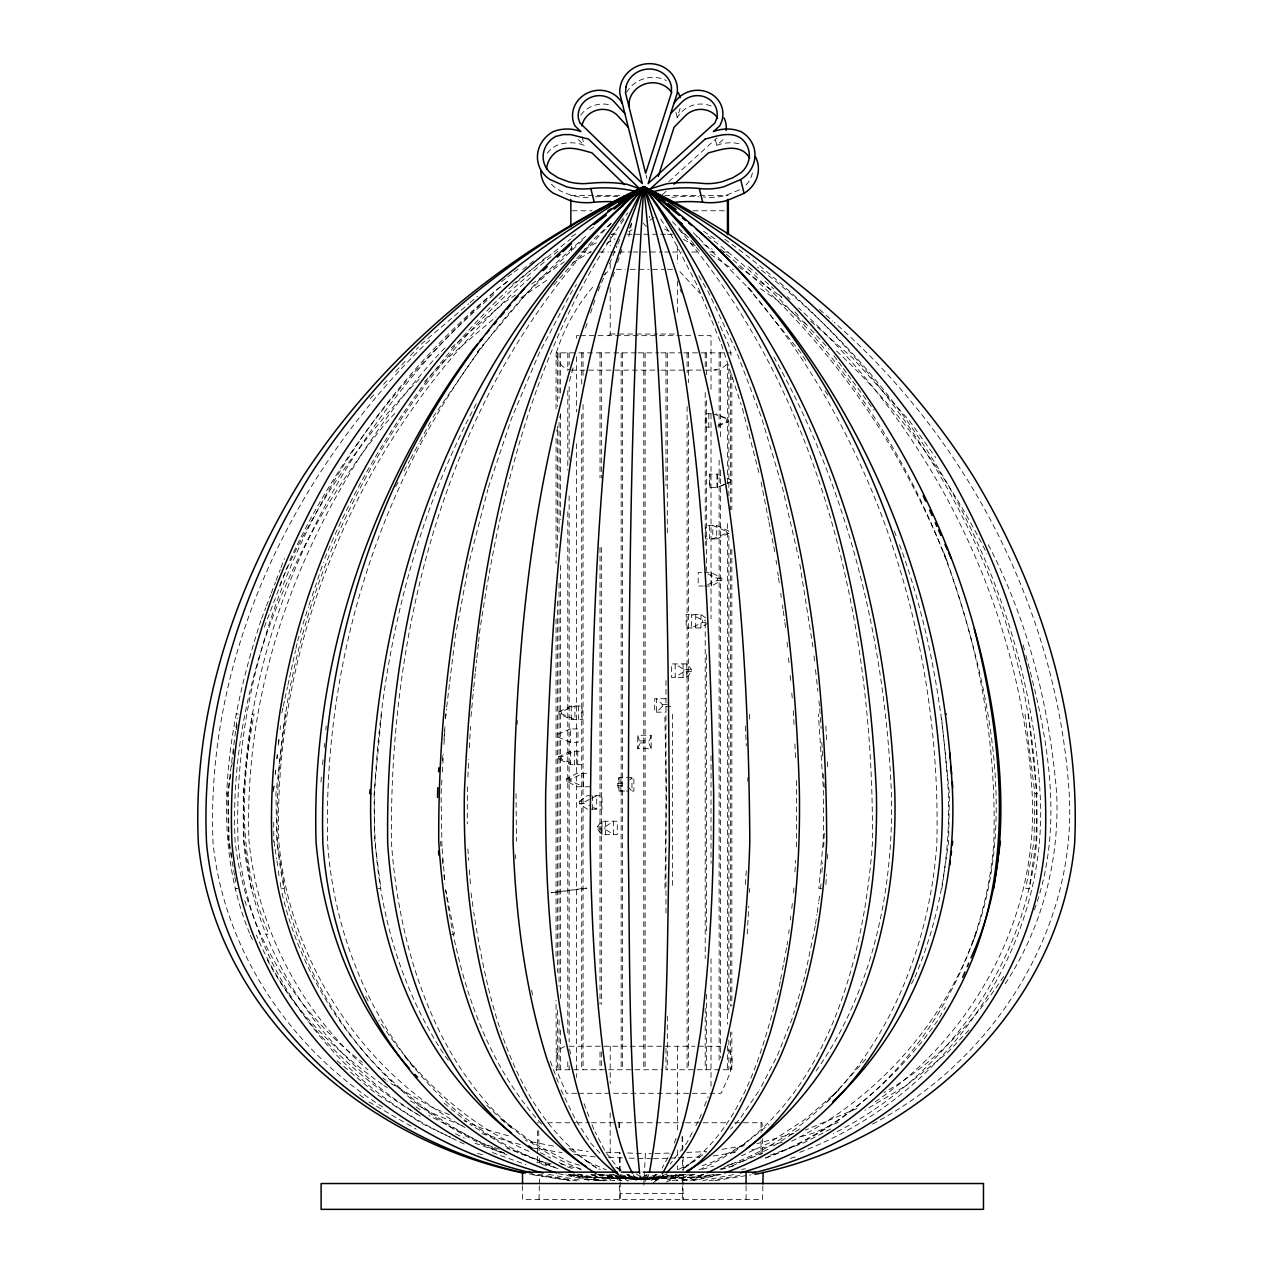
<?xml version="1.0" encoding="UTF-8"?>
<svg xmlns="http://www.w3.org/2000/svg" width="1273" height="1273" viewBox="0 0 1273 1273"><rect width="100%" height="100%" fill="white"/><g stroke="black" fill="none" stroke-linecap="round" stroke-linejoin="round"><path stroke-width="0.75" stroke-dasharray="5 3.75" d="M672.558 714.153L672.526 888.411M586.742 888.411L551.289 892.739L586.742 887.965M824.268 833.21L823.631 848.884M571.609 246.135L571.513 252.022L570.845 248.14M724.83 239.229C915.032 375.917 1044.926 604.357 1036.668 841.517C1025.577 965.746 943.77 1077.945 833.338 1133.67M1025.004 714.153L1034.885 793.604L1034.026 841.358L1025.815 888.411L1029.141 888.888L1036.079 841.358L1036.874 793.604L1028.425 713.787M539.052 1199.373L539.322 1185.863M539.354 1183.938L539.497 1176.22M619.378 1199.373L619.712 1182.012M619.744 1180.071L619.474 1152.511M620.253 1181.98L620.031 1193.533L683.553 1193.533L683.553 1199.373M620.285 1180.055L620.031 1152.511M682.28 1199.373L682.551 1185.863M682.583 1183.938L682.774 1174.279M682.949 1193.533L683.171 1181.98M683.203 1180.055L683.346 1172.353M762.861 1185.863L762.607 1199.373L522.535 1199.373L522.535 1185.768M664.952 888.411L666.431 793.604L664.824 714.153M517.172 724.48L517.315 720.518M643.804 1185.052L645.395 1153.672L651.219 1153.672M467.366 786.794L467.286 823.695M467.859 777.039L468.766 759.488M469.371 747.792L470.485 726.342M470.978 716.588L473.588 689.17M747.251 934.016L748.763 906.249M749.526 892.373L749.733 888.411M441.874 779.951L441.063 793.795L441.954 846.863M442.352 772.043L443.402 754.253M443.991 744.371L445.041 726.581M445.502 718.672L446.457 708.87M745.421 884.48L746.28 870.764M793.62 892.962L793.986 887.217M794.941 871.878L795.673 860.373M796.516 846.943L796.468 778.996M825.875 884.48L826.479 874.678M827.466 859.004L827.848 853.117M556.269 1056.399L559.245 1049.207L565.101 1046.326M731.163 355.374L728.649 344.919L718.481 321.926M442.399 760.665L442.829 754.857M443.975 739.358L444.834 727.726M445.55 718.036L445.836 714.153M821.021 883.939L820.194 891.625M821.897 872.26L822.613 862.521M381.486 714.153L374.119 793.604L374.755 841.358L380.882 888.411L378.033 888.729M320.923 782.099L321.464 776.307M322.562 764.707L323.119 758.899M324.217 747.299L324.583 743.432M325.856 729.89L326.222 726.024M273.313 791.583L273.934 785.759M275.175 774.079L275.604 770.197M276.846 758.517L277.259 754.634M278.501 742.971L278.914 739.072M473.795 687.213L475.259 673.481M475.466 671.523L476.707 659.748M476.914 657.791L478.377 644.074M478.584 642.101L479.841 630.342C501.371 486.62 538.033 339.366 623.897 219.608M273.663 789.737L274.077 785.855M275.318 774.239L275.732 770.356M276.989 758.724L277.403 754.857M278.437 745.166L279.058 739.358M280.092 729.668L280.521 725.785M249.572 933.252C208.486 832.86 228.615 720.247 260.87 620.524M446.696 706.913L449.544 683.49M449.783 681.548L455.257 636.659L469.148 562.571M788.671 933.555L789.149 929.688M790.326 920.029L790.788 916.162M791.742 908.429L792.442 902.637M234.55 875.235L228.551 841.358L227.676 793.604L237.208 718.036M230.715 774.239L228.233 793.604L229.124 841.358M231.718 766.473L232.211 762.607M233.214 754.857L233.961 749.033M236.444 729.668L237.192 723.844M815.293 925.789L804.695 977.075L793.429 1014.438M815.563 923.896L816.932 914.412M817.202 912.502L818.555 903.018M818.841 901.109L819.923 893.519M941.893 888.411L948.671 841.358L949.372 793.604L941.224 714.153M780.269 981.451L779.203 987.18C762.05 1053.439 741.586 1129.708 681.23 1169.616M780.62 979.526L782.052 971.888M782.402 969.978L783.468 964.234M783.818 962.324L785.25 954.67M785.6 952.761L786.666 947.032M787.016 945.107L787.732 941.288M556.762 431.07L558.004 425.277M598.549 1175.074L643.804 1179.371L644.186 1177.636L643.533 1179.371L646.286 1177.716L643.804 1179.371L641.083 1177.716L643.804 1179.371L644.599 1178.814L642.881 1178.814L643.995 1179.371L644.695 1177.716L643.804 1179.371L620.062 1177.175L612.902 1174.374M282.877 708.027L281.619 713.787L285.375 714.153L275.939 793.604L276.766 841.358L284.611 888.411L280.951 888.888M283.306 706.117L284.563 700.357M284.977 698.431L287.507 686.927M287.937 685.001L289.194 679.257M289.623 677.331L290.881 671.571M291.294 669.662L292.567 663.901M292.981 661.976L295.511 650.471M295.941 648.546L297.198 642.785M297.627 640.876L308.352 607.078M624.613 791.074L618.98 791.074L617.691 785.377L618.98 777.628L624.613 777.628M599.265 1174.868L643.804 1179.371L693.196 1174.39M469.514 560.629L487.909 489.309M559.659 417.544L560.693 413.725M569.508 381.168L573.136 367.754M765.646 1158.016C896.081 1111.058 983.52 979.08 993.783 843.108C1001.278 611.12 893.232 377.381 708.074 236.364M973.129 941.288C1019.482 817.648 988.405 680.975 946.857 560.629L943.818 552.53M647.448 1179.323L648.959 1174.008M711.193 105.993A26.256 24.426 -13.9 0 0 677.204 117.498L680.546 107.107M612.854 277.053L614.636 271.579M617.596 262.461L622.943 246.039M488.402 487.432L511.762 417.862L539.386 352.716L571.068 292.79L576.43 284.611M308.989 605.216L311.503 597.737M312.14 595.859L323.501 562.22M585.485 328.116L587.999 320.637M590.529 313.142L595.573 298.168M1034.392 909.749C1064.61 827.291 1048.284 736.701 1025.624 654.481M628.814 236.619L632.044 221.709L628.576 230.079M645.093 1181.535L647.639 1174.533M914.937 977.075C939.394 919.281 950.533 856.427 948.417 793.763C943.357 708.79 928.844 623.881 899.247 543.873M674.324 1143.059L676.393 1137.505M261.57 618.694L265.723 607.746M266.423 605.916L270.592 594.968M271.276 593.154L275.445 582.207M276.13 580.377L280.299 569.429M280.999 567.599L284.468 558.481M264.291 627.175L287.634 565.928M699.482 1118.776L701.63 1113.27M704.51 1105.951L708.122 1096.785M637.741 748.667L640.001 742.986L637.741 735.237L651.171 735.237L651.171 748.667L637.741 748.667L637.741 735.237M651.171 748.667L648.912 742.986L651.171 735.237M792.315 1018.161L777.214 1055.985L759.599 1089.863M279.694 585.644L282.638 578.435M283.37 576.637C316.165 502.755 363.426 435.223 420.472 377.954M598.215 290.769L605.741 272.804M609.496 263.829L617.023 245.864M617.771 244.066L620.031 238.672M976.184 933.109C944.105 1023.46 876.206 1099.792 790.103 1141.976M324.758 558.481C366.019 458.057 428.062 366.751 506.336 291.517M911.452 983.918L914.062 978.778M289.751 560.359C337.536 456.943 409.476 366.178 496.12 292.567M692.226 1132.588L686.799 1142.947L670.266 1163.856M695.854 1125.682L698.575 1120.511M395.617 486.732L398.417 481.512M404.018 471.074L409.62 460.651M410.558 458.901L418.976 443.243M419.899 441.508L432.04 418.897M662.119 1168.089L663.822 1165.002M665.588 1161.835L669.996 1153.895M476.213 403.843C412.404 523.585 380.818 658.682 374.501 793.763C371.636 885.547 393.898 979.064 445.057 1055.985L448.621 1060.616M597.626 1174.422L644.122 1178.814M939.49 1017.366L945.346 1007.357M620.731 1176.013L643.804 1179.371L646.891 1174.597L647.766 1178.432L650.392 1176.857L649.819 1178.734L651.617 1177.684L650.901 1178.862L654.211 1178.559L643.804 1179.371L601.699 1174.406M585.675 236.428C411.879 384.605 321.592 617.071 327.638 843.108C336.804 978.682 416.446 1118.601 549.761 1164.302M758.501 1091.502L739.708 1119.158L730.702 1129.087M432.979 417.162L483.358 344.235M816.073 1071.039C872.482 990.967 893.694 890.495 891.434 793.716C885.196 640.685 848.025 487.575 772.09 353.846M1003.649 976.471C973.145 1023.46 932.711 1064.594 884.019 1092.664M1005.224 983.743C1042.03 927.874 1059.693 860.373 1056.67 793.604C1049.477 706.213 1027.9 619.235 986.639 541.55M937.533 1020.691C894.919 1081.652 835.279 1131.697 765.328 1157.984M592.613 287.284C576.271 306.427 563.844 328.864 556.269 352.86C556.19 360.53 561.679 367.738 569.079 369.727M620.301 221.963L627.844 212.782M438.819 354.244C318.966 485.602 242.475 661.626 248.999 841.039C257.719 928.797 301.255 1012.306 367.961 1069.893M666.368 1182.06L683.458 1174.374L643.804 1179.371L642.26 1177.716L643.804 1179.371L645.188 1177.716L643.597 1179.371L688.279 1174.327M686.799 677.347L691.573 671.651L691.573 669.582L686.799 663.901L671.444 663.901L671.444 677.347L686.799 677.347L686.799 663.901M597.164 826.909L601.938 821.228L617.294 821.228L617.294 834.658L601.938 834.658L597.164 828.978L597.164 826.909L604.898 826.909L613.57 821.228L613.57 834.658L604.898 828.978L597.164 828.978M477.168 352.08L527.754 292.281L584.291 238.512M553.787 285.072L594.284 238.672L611.692 222.727M731.068 1164.254C859.832 1115.148 928.144 974.163 936.848 843.108C941.574 643.295 878.02 438.835 746.853 286.17L800.59 352.43L806.987 362.455M827.355 1101.925L866.038 1058.945M608.685 335.658L610.197 334.019L610.197 286.966M370.252 398.544L374.262 394.264M383.634 384.255L388.997 378.542M395.696 371.398L405.069 361.389M410.415 355.676L418.451 347.099M394.869 413.407L385.401 423.511C290.244 539.991 228.504 688.995 235.044 840.928C244.639 928.208 292.695 1009.441 362.359 1062.319M424.609 381.677L443.529 361.468L495.993 316.913M968.976 1030.08L946.237 1053.821L906.153 1085.583L864.844 1110.215M662.278 706.483L656.629 712.164L656.629 698.734L662.278 704.415L662.278 706.483L670.903 706.483M629.705 779.903L631.965 777.628L631.965 791.074L627.43 786.523M626.762 1174.645L630.819 1177.175L643.867 1179.387L653.049 1177.175L655.643 1174.581M655.786 1180.182L662.374 1173.611M726.978 364.428L720.9 368.868L711.018 370.125M441.476 351.364L445.693 347.274M604.07 275.048L608.971 270.465M611.39 223.252C451.279 384.366 388.695 620.89 391.495 843.108C400.311 970.376 452.965 1120.463 582.063 1169.616M668.786 181.673L716.938 137.945M662.421 194.705L666.734 190.791M715.521 140.173L716.794 145.329L723.08 139.616A26.256 24.426 -13.9 0 0 724.528 136.672M838.939 1089.863L805.427 1119.158L768.574 1143.265L741.554 1155.789M429.701 340.368L425.23 344.235C292.885 473.588 205.064 655.818 213.068 843.108C224.223 951.552 291.135 1049.509 382.584 1106.953M620.285 1174.74L643.804 1179.371L644.456 1178.814L643.677 1179.371L643.088 1177.716L643.804 1179.371L677.045 1174.247M653.16 1182.824L663.313 1175.44M421.14 344.235L468.703 303.849M470.183 302.576L477.614 296.275M451.183 347.815L505.54 301.653L515.326 295.034M509.073 288.637L547.947 255.778M530.507 277.53C370.634 416.812 272.279 628.178 278.819 841.103C288.78 959.603 360.911 1070.322 465.075 1127.512M558.099 251.29C377.731 388.854 270.035 616.498 277.482 843.108C288.223 978.969 378.622 1106.269 506.877 1154.85M699.116 1169.792C822.024 1116.994 863.794 965.141 872.419 843.108C874.185 625.87 822.74 393.993 676.679 226.817M733.948 1152.304L769.019 1124.457M507.243 281.619L497.982 288.876C341.037 426.105 236.014 630.421 243.652 841.437C254.075 953.525 322.578 1055.794 417.687 1114.448M522.71 269.51L535.074 259.835M512.621 284.388L570.988 238.799M684.603 1168.089L706.085 1152.463M598.74 1174.152L609.847 1177.175L643.963 1179.387L633.238 1178.559L633.97 1179.005L628.035 1174.597L643.804 1179.371L646.493 1177.716L643.867 1179.387L697.015 1177.175L712.498 1174.486M501.498 281.556L506.224 278.007M507.8 276.814L512.526 273.281M514.085 272.088L518.811 268.555M507.497 281.524L501.148 286.17C337.472 420.679 229.713 629.085 238.115 843.108C249.954 970.042 335.579 1084.389 450.626 1137.25M705.703 617.914L700.962 614.493L686.195 614.493L686.195 627.939L700.962 627.939L708.854 622.258L702.553 622.258L691.446 627.939L691.446 614.493L702.553 620.19L705.703 620.19M579.295 801.417L587.203 795.736L601.97 795.736L601.97 809.167L587.203 809.167L579.295 803.486L579.295 801.417L585.596 801.417L590.354 798.983M654.067 217.285L649.341 220.675L649.341 216.187M718.338 1174.358L700.93 1177.175L643.533 1179.387L601.254 1177.175L587.951 1174.279M875.188 1101.797C975.198 1034.599 1038.8 914.889 1032.18 793.763C1021.36 609.337 934.414 432.406 798.553 307.875M589.574 229.888L596.082 225.496M531.653 284.006L564.305 261.952M520.832 297.802L548.377 279.185M572.691 262.763L590.99 251.64M691.573 671.651L683.84 671.651L675.167 677.347L675.167 663.901L683.84 669.582L691.573 669.582M773.554 1146.066L799.555 1129.008M684.015 1174.342L674.579 1177.175L643.661 1179.387L664.395 1177.175L671.126 1174.152M651.235 1180.405L654.211 1178.559M631.472 1176.538L636.182 1179.419L640.908 1176.666M653.049 1177.175L658.746 1173.674M642.053 1177.509L646.891 1174.597M571.434 236.651L578.197 232.593M872.498 1124.075C992.638 1061.411 1077.706 930.117 1069.145 792.649C1057.338 612.727 969.485 440.744 834.197 322.308M745.055 1143.679L712.864 1161.931L702.155 1165.734M739.406 189.804L725.737 195.421A54.85 51.031 -13.9 0 1 709.156 197.395L703.348 196.965M704.621 586.026L711.336 586.026L721.855 580.345L721.855 578.276L711.336 572.579L704.621 572.579M590.083 786.762L576.924 786.762L566.405 781.065L566.405 778.996L576.924 773.316L590.083 773.316M584.164 249.285L596.225 242.888M611.724 234.662L615.177 232.832M606.441 243.445L615.018 238.894M628.751 231.606L632.172 229.777M591.945 798.171L596.703 795.736L596.703 809.167L588.763 805.109M830.728 1128.992L802.881 1143.265L768.59 1155.741M251.306 888.713L244.05 841.358L243.238 793.604L252.038 713.93L254.075 714.153C240.231 787.239 238.083 864.701 268.905 934.016L265.739 934.812M679.909 1174.358L669.853 1179.323L664.267 1180.548M678.382 1169.457L694.326 1161.644M581.761 764.643L570.638 764.643L558.481 758.963L558.481 756.894L570.638 751.197L581.761 751.197M716.683 538.94L728.904 533.26L726.326 533.26L712.8 538.94L712.8 525.51L726.326 531.191L728.904 531.191L716.683 525.51L705.672 525.51L705.672 538.94L716.683 538.94L716.683 525.51M731.848 1166.1L770.308 1148.198M799.715 1152.304C944.757 1098.185 1050.002 948.958 1040.041 792.649C1028.027 587.362 921.843 390.493 757.483 267.171M558.958 711.687L571.275 706.006L582.095 706.006L582.095 719.436L571.275 719.436L558.958 713.755L558.958 711.687L561.377 711.687L574.935 706.006L574.935 719.436L561.377 713.755L558.958 713.755M717.845 426.375L728.617 421.49L728.617 419.422L716.047 413.741M707.804 584.609L717.383 580.345L721.855 580.345M566.405 778.996L570.877 778.996L583.639 773.316M660.576 1175.743L643.82 1179.387L594.507 1177.175L579.008 1174.263M856.904 1108.544L805.379 1130.074M838.286 1122.277L813.224 1133.145L798.617 1137.394M720.709 475.545L717.367 474.129L709.507 474.129L709.507 487.559L717.367 487.559L725.721 484.011M727.392 483.294L730.734 481.878L730.734 479.81L727.392 478.393M570.543 728.936L557.113 734.632L557.113 736.701L570.543 742.382L577.99 742.382L577.99 728.936L570.543 728.936L570.543 742.382M723.796 1167.325L729.286 1165.002M725.387 484.011L716.954 487.559L716.954 474.129L720.327 475.545M727.074 483.294L730.734 481.878M558.481 756.894L561.154 756.894L574.664 751.197L574.664 764.643L561.154 758.963L558.481 758.963M718.083 425.055L728.617 421.49M742.493 1161.406L762.702 1153.29M655.579 1180.501L658.937 1179.196M643.295 1179.053L657.075 1174.311M568.172 1174.358L585.835 1177.175L644.09 1179.387L641.417 1177.716L644.011 1179.291L589.208 1177.175L571.975 1174.247M636.277 1173.897L644.17 1179.244M693.88 1174.327L679.384 1179.482L671.905 1180.66M682.185 1180.66L703.842 1174.152M720.884 1169.616L730.097 1166.911M794.018 1133.4L756.846 1143.727M782.163 1142.199L762.129 1148.039L750.37 1149.933M702.346 1169.378L713.739 1166.068M790.342 1158.382L797.916 1156.17M641.751 1177.175L643.74 1178.814M236.889 888.411L235.107 888.888L237.605 888.411M713.596 1174.39L694.692 1179.196L680.991 1180.771M727.599 1165.177L740.631 1161.883M694.867 1174.454L683.251 1177.175L643.613 1179.387L690.905 1177.175L704.399 1174.518L687.691 1179.323L676.234 1180.819M693.101 1180.628L719.325 1174.486M720.995 1174.454L699.752 1179.323L686.242 1180.707M719.993 1169.028L735.221 1165.543M662.358 1175.345L667.736 1174.183M702.776 1180.612L734.712 1174.342M451.533 934.541L454.525 934.016L445.741 890.304M741.523 1169.441L745.405 1168.773M709.061 1180.851L743.177 1174.915M722.077 1149.36L747.187 1145.286M713.119 1155.964L738.611 1151.842M714.933 1180.676L751.006 1174.836M595.509 196.838L598.612 196.583A139.919 130.164 -13.9 0 1 617.676 196.615M655.134 1153.593L668.977 1153.067M686.799 1152.383L706.579 1151.619M653.399 1158.748L668.802 1158.159M670.712 1158.08L676.488 1157.857M678.414 1157.778L699.577 1156.966M1034.885 793.604L1037.463 793.525M570.845 195.565L624.375 195.565M664.697 195.565L728.14 195.565M572.182 210.777L592.009 210.777M693.117 210.777L728.808 210.777M611.342 234.28L620.046 234.28M627 234.28L633.493 234.28M635.116 234.28L655.738 234.28M660.607 234.28L665.827 234.28M667.561 234.28L672.908 234.28M580.759 252.022L591.34 252.022M599.265 252.022L608.51 252.022M610.499 252.022L630.994 252.022M632.967 252.022L662.708 252.022M664.697 252.022L670.648 252.022M672.621 252.022L681.867 252.022M691.78 252.022L700.373 252.022M709.618 252.022L716.238 252.022M723.494 252.022L728.14 252.022M616.482 269.319L625.266 269.319M630.246 269.319L649.023 269.319M652.508 269.319L664.092 269.319M667.561 269.319L672.908 269.319M610.197 334.019L657.361 334.019M660.607 334.019L676.265 334.019M578.881 335.658L576.605 335.658L576.605 339.493M580.568 335.658L691.334 335.658M698.447 335.658L711.018 335.658L711.018 390.015M636.245 352.86L556.094 352.86L556.062 410.447M638.139 352.86L658.905 352.86M660.798 352.86L681.819 352.86M683.744 352.86L724.862 352.86M728.363 352.86L731.816 352.86M571.116 370.125L659.271 370.125M661.196 370.125L716.492 370.125M711.161 413.741L705.735 413.741L705.735 427.187L712.975 427.187M712.975 413.741L728.617 419.422M730.734 479.81L727.074 478.393M701.534 572.579L698.177 572.579L698.177 586.026L703.221 586.026M707.804 574.012L717.383 578.276L721.855 578.276M665.89 698.734L654.688 698.734L654.688 712.164L665.89 712.164M662.278 704.415L667.45 704.415M640.001 740.918L648.912 740.918M640.001 742.986L648.912 742.986M626.396 777.628L633.89 777.628L633.89 791.074L626.396 791.074M566.405 781.065L570.877 781.065L583.639 786.762M617.691 783.309L624.582 783.309M617.691 785.377L626.3 785.377M579.295 803.486L585.596 803.486L585.596 801.417M569.063 1046.231L694.963 1046.231M698.511 1046.231L722.507 1046.326M556.094 1069.75L662.692 1069.75M719.627 1069.75L665.986 1069.75L665.97 1045.929M723.112 1069.75L731.816 1069.75L731.848 1032.021M576.796 1093.284L566.437 1093.284L556.269 1069.75L556.062 1000.244M578.547 1093.284L721.186 1093.284C726.199 1080.841 739.024 1060.791 727.376 1048.331M537.508 1122.754L538.543 1122.754M547.39 1122.754L575.762 1122.754M577.067 1122.754L589.479 1122.754M591.436 1122.754L637.105 1122.754M638.394 1122.754L683.903 1122.754M685.686 1122.754L727.424 1122.754M734.664 1122.754L762.081 1122.754L762.256 1130.695M651.744 1158.748L627.844 1158.096M605.9 1152.208L619.728 1152.717M627.621 1153.004L645.395 1153.672M595.143 1156.886L573.773 1154.452M608.605 1157.38L625.918 1158.032M644.09 1179.387L584.753 1177.175L567.344 1174.454M226.292 793.525L227.676 793.604M590.911 1174.342L596.639 1174.884M584.466 1179.323L598.31 1180.66M600.49 1180.612L586.694 1179.196L565.785 1174.454M604.77 1180.819L591.118 1179.323L570.368 1174.279M821.706 888.729L818.81 888.411L823.233 841.358L823.695 793.604L818.364 714.153M606.95 1180.644L597.244 1179.482L578.483 1174.374M235.871 713.787L238.433 714.153M609.29 1174.358L618.821 1175.743M614.7 1180.755L605.009 1179.323L590.004 1174.358M553.469 1146.114L525.208 1140.56M568.872 1148.532L588.126 1151.54M532.735 1148.039L562.045 1152.622M532.973 1174.836L570.256 1180.676M529.234 1173.913L571.609 1180.676M537.97 1174.263L576.844 1180.851M548.504 1174.311L582.541 1180.692M621.861 1180.66L614.541 1179.196L603.943 1174.502M541.868 1164.477L555.06 1167.309M558.29 1173.611L591.07 1180.723M536.808 1162.249L553.675 1166.068M551.241 1163.983L541.598 1161.644L506.813 1148.214M560.852 1163.936L581.188 1169.441M557.845 1168.741L509.486 1148.612L469.737 1124.186M577.449 1174.12L601.89 1180.771M508.357 1135.818L482.149 1128.419L463.929 1120.781M481.799 1133.67L521.469 1144.857M477.646 1153.37L484.997 1155.486M620.269 1175.95L628.91 1180.469M579.629 1165.288L568.538 1161.644L533.498 1143.265L498.093 1116.373M567.519 1166.911L575.014 1169.394M475.084 1143.265L506.511 1154.038M492.587 1146.909L481.544 1142.947L428.842 1115.514M494.417 1147.562L499.939 1149.535M492.349 1152.558L525.956 1164.652M504.442 1153.052C393.898 1107.908 307.652 1007.516 281.476 890.734M569.954 1149.455L596.766 1168.089L600.347 1169.489M597.928 1174.311L614.302 1180.692M449.337 1114.671L432.931 1107.781L387.485 1081.573M462.067 1125.65L429.956 1112.188L409.46 1100.365M528.884 1151.285C466.666 1124.855 415.428 1076.576 378.893 1020.246M587.044 1161.406L606.187 1169.839M455.495 1133.797L464.406 1138.11M450.085 1137.203L422.19 1123.677L376.251 1093.905M451.82 1138.046L465.759 1144.809M540.42 1152.654L550.588 1158M559.054 1162.456L565.817 1166.02M681.453 232.307L686.577 235.123M703.698 244.511L712.259 249.206M664.681 229.092L669.789 231.893M683.41 239.372L695.344 245.912M710.668 254.314L733.328 269.621M383.825 1085.583L387.247 1087.556M368.963 1101.925L416.16 1129.135M628.035 1174.597L632.792 1177.509L631.663 1176.666M633.238 1178.559L636.245 1180.405M703.571 231.272L718.306 241.122M625.186 1179.323L627.923 1181.073M420.392 1116.023C348.707 1074.619 288.844 1011.733 256.35 935.13M415.953 1106.826L422.397 1111.17M615.734 1167.166L620.572 1170.492M738.372 266.693L781.972 297.15M760.57 288.669L784.629 305.456L806.875 324.997M596.766 1168.089C513.274 1113.207 488.227 1004.906 473.763 912.295M621.256 1170.364L618.073 1168.089L605.773 1152.304L595.016 1131.824M627.637 1174.899L630.819 1177.175M620.953 1175.918L627.414 1180.517M382.775 1077.96L385.926 1080.363M382.298 1084.405C334.799 1051.021 291.915 1008.789 265.564 956.532M359.559 1094.7L364.253 1098.313M693.26 232.625L753.011 292.567M696.792 236.221L699.832 238.672M444.134 1103.118L466.73 1121.704M500.91 1119.158L513.878 1130.106M337.09 1060.775L374.755 1092.632M819.51 309.403L832.733 321.019M810.853 321.337L852.687 358.079L908.015 419.103M720.423 249.078L724.83 252.945M726.294 254.218C824.872 334.99 899.82 442.527 946.857 560.629M836.552 351.062C898.579 408.649 949.451 477.996 986.973 553.866M748.667 266.837L757.53 274.618M764.914 281.094L773.761 288.876M679.862 271.61L700.309 293.777M578.34 139.616L584.212 145.329A36.026 33.528 -13.9 0 0 556.762 145.329A30.218 28.101 -13.9 0 0 545.64 155.306M787.271 296.736L790.103 299.521M541.566 1124.154C483.199 1060.282 457.182 973.686 445.645 889.541M486.811 1105.219L496.677 1114.973M672.478 221.82L689.298 238.512L700.405 252.34M779.044 294.62L781.67 297.5M794.861 311.901L798.823 316.213M804.106 321.958L809.373 327.718M810.694 329.166L829.169 349.295M599.917 1153.163L590.863 1143.265L576.271 1120.765M643.024 222.95L646.27 226.642M404.878 1056.526L414.139 1068.254M833.879 355.708L837.427 360.514M838.605 362.105L842.137 366.91M843.315 368.518L846.847 373.323M848.025 374.914L851.573 379.72M852.751 381.327L873.962 410.145M909.32 420.551L935.766 457.659M660.767 219.163L671.237 235.091L697.588 286.17L720.677 342.421M825.079 390.843L829.344 397.51M633.413 1174.804L636.182 1179.419M698.75 275.716L708.615 292.567L736.844 352.43M365.717 996.377L368.502 1001.517M250.176 935.098L252.818 940.413M561.011 1089.863L575.221 1119.158M894.267 531.064L896.399 536.554M584.052 1103.675L589.431 1117.774M592.12 1124.823L594.125 1130.106M737.528 354.244L761.493 417.544L781.192 483.358M550.397 1061.348L559.022 1084.516M680.148 289.066L681.405 292.79M721.425 344.235L741.22 404.878M244.766 900.584L247.153 907.872M1023.206 645.013L1025.131 652.588M742.43 408.553L758.883 472.617M675.931 112.342L677.204 117.498M646.032 175.022L646.891 178.459M582.095 136.736L584.212 145.329M782.322 487.113L785.871 502.533M786.316 504.458L798.728 558.433M640.08 1175.456L641.306 1180.978M569.54 1049.016L570.797 1054.792M531.573 990.139L532.782 995.757M761.079 482.085L768.558 520.164M768.94 522.057L770.054 527.77M770.436 529.679L773.427 544.908M773.793 546.817L774.923 552.53M229.458 843.251L232.179 858.304M234.884 877.113L236.221 884.64M799.826 564.257L813.161 648.164M273.981 841.358L274.857 847.245M275.159 849.202L276.639 859.004M276.925 860.962L278.119 868.807M278.405 870.764L278.962 875.617M280.187 882.523L281.062 888.411M776.037 560.311L776.578 564.194M777.692 571.975L778.249 575.873M778.519 577.815L779.633 585.596M780.731 593.377L781.288 597.276M782.402 605.057L782.959 608.94M783.229 610.881L784.614 620.619M784.884 622.561L785.998 630.342M471.042 892.962L473.492 910.354M814.02 655.993L814.656 661.849M815.5 669.662L816.343 677.475M816.566 679.432L817.839 691.144M818.889 700.914L819.541 706.77M819.748 708.727L821.117 728.442M440.474 841.358L441.079 847.245M442.304 859.004L442.909 864.892M443.927 874.678L444.738 882.523M787.08 642.101L787.621 647.989M788.528 657.791L789.26 665.636M790.151 675.438L790.883 683.283M791.79 693.085L792.506 700.93M442.113 848.805L445.009 883.764M467.843 848.868L468.687 860.373M469.387 869.952L470.501 885.292M821.849 742.302L822.676 758.135M823.52 773.968L824.252 787.812M515.533 854.724L515.74 858.623M825.859 726.071L826.479 739.979M827.466 761.827L827.816 769.767M793.413 710.732L794.018 724.385M794.893 743.893L795.593 759.488M745.405 726.071L746.296 745.946M747.728 777.723L747.903 781.686M762.416 1138.635L762.702 1152.511M682.614 1136.646L682.821 1146.559M683.028 1156.489L683.315 1170.364M682.057 1136.646L682.344 1150.537M682.551 1160.451L682.758 1170.364M619.41 1122.754L619.569 1130.695M618.853 1122.754L619.028 1130.695M538.702 1130.695L539.115 1150.537M539.291 1158.462L539.37 1162.44M749.606 714.153L749.765 722.109M273.679 822.263L273.838 841.517M516.058 793.604L516.424 841.358M761.047 1122.754L761.047 1132.636M761.047 1140.544L761.047 1158.319M746.073 1185.768L746.073 1199.373M731.848 374.708L731.848 509.741M731.848 549.459L731.848 1006.211M730.495 374.708L730.495 509.741M730.495 549.459L730.495 1006.211M730.495 1032.021L730.495 1069.75M728.856 368.74L728.856 495.834M728.856 535.551L728.856 1014.151M728.856 1039.961L728.856 1069.75M727.519 364.778L727.519 485.904M727.519 523.649L727.519 1024.081M727.519 1045.929L727.519 1069.75M726.581 419.422L726.581 421.49M726.326 531.191L726.326 533.26M720.47 352.86L720.47 438.246M720.47 470.023L720.47 1057.847M719.118 352.86L719.118 430.306M719.118 460.094L719.118 1063.798M717.367 474.129L717.367 487.559M717.383 578.276L717.383 580.345M711.336 572.579L711.336 586.026M711.018 413.884L711.018 618.694M711.018 755.907L711.018 863.285M711.018 958.744L711.018 1089.354M709.936 474.129L709.936 487.559M709.554 525.51L709.554 538.94M708.806 413.741L708.806 427.187M706.547 352.86L706.547 374.708M706.547 400.518L706.547 571.306M706.547 654.704L706.547 934.716M706.547 994.293L706.547 1069.75M705.21 352.86L705.21 366.751M705.21 392.577L705.21 545.481M705.21 622.927L705.21 958.553M705.21 1008.2L705.21 1069.75M702.553 620.19L702.553 622.258M700.962 614.493L700.962 627.939M695.695 614.493L695.695 627.939M688.422 352.86L688.422 382.648M688.422 422.365L688.422 1069.75M687.086 352.86L687.086 372.718M687.086 406.469L687.086 1069.75M683.84 669.582L683.84 671.651M683.076 663.901L683.076 677.347M677.411 245.96L677.411 263.479M677.411 281.094L677.411 314.415M677.411 1046.231L677.411 1132.461M677.411 1150.092L677.411 1155.979M677.411 1165.766L677.411 1169.68M667.307 352.86L667.307 535.551M667.307 1016.14L667.307 1069.75M665.97 352.86L665.97 485.904M665.97 680.53L665.97 914.857M645.125 352.86L645.125 1069.75M643.788 352.86L643.788 1069.75M622.497 352.86L622.497 1069.75M621.144 352.86L621.144 1069.75M620.906 777.628L620.906 791.074M620.635 1193.533L620.635 1199.373M618.98 777.628L618.98 791.074M610.197 236.221L610.197 245.96M610.197 263.479L610.197 269.319M610.197 1046.231L610.197 1083.482M610.197 1112.873L610.197 1157.937M605.646 821.228L605.646 834.658M604.898 826.909L604.898 828.978M601.938 821.228L601.938 834.658M601.349 352.86L601.349 477.964M601.349 547.47L601.349 1004.222M601.349 1051.88L601.349 1069.75M600.013 352.86L600.013 477.964M600.013 547.47L600.013 1004.222M600.013 1051.88L600.013 1069.75M592.454 795.736L592.454 809.167M583.368 773.316L583.368 786.762M583.05 352.86L583.05 378.67M583.05 404.496L583.05 1069.75M581.713 352.86L581.713 386.61M581.713 414.425L581.713 1069.75M578.435 706.006L578.435 719.436M577.735 751.197L577.735 764.643M576.605 356.726L576.605 411.895M576.605 443.704L576.605 1077.595M571.275 706.006L571.275 719.436M570.638 751.197L570.638 764.643M570.877 778.996L570.877 781.065M569.142 352.86L569.142 364.778M569.142 386.61L569.142 460.094M569.142 495.834L569.142 1041.95M569.142 1065.787L569.142 1069.75M567.79 352.86L567.79 370.729M567.79 390.588L567.79 470.023M567.79 511.73L567.79 1035.999M567.79 1061.809L567.79 1069.75M561.377 711.687L561.377 713.755M561.154 756.894L561.154 758.963M560.391 352.86L560.391 394.566M560.391 414.425L560.391 519.67M560.391 565.339L560.391 998.271M560.391 1030.032L560.391 1069.75M559.054 352.86L559.054 398.529M559.054 422.365L559.054 533.578M559.054 583.209L559.054 986.352M559.054 1020.103L559.054 1069.75M557.415 352.86L557.415 406.469M557.415 430.306L557.415 547.47M557.415 601.095L557.415 972.445M557.415 1010.173L557.415 1069.75M556.062 438.246L556.062 563.35M556.062 618.964L556.062 958.553M537.508 1130.663L537.508 1154.372M537.508 1156.345L537.508 1162.265M580.679 115.127A26.256 24.426 -13.9 0 1 611.056 105.245M588.11 197.395A54.85 51.031 -13.9 0 1 571.672 195.421L561.488 191.539L553.644 186.463A24.521 22.803 -13.9 0 1 550.986 183.583M626.555 92.483A28.945 26.924 -13.9 0 1 666.32 80.549M716.794 145.329A36.026 33.528 -13.9 0 1 740.759 144.167M752.359 172.953A24.521 22.803 -13.9 0 1 744.419 186.463M671.714 197.347A139.919 130.164 -13.9 0 1 698.718 196.583M634.018 1179.005L632.665 1178.066L634.034 1178.973"/><path stroke-width="1.5" d="M728.427 234.343L728.299 199.368M762.893 1183.938L763.116 1172.353M437.769 787.653L437.498 797.423M438.596 771.756L438.803 767.794M370.029 789.737L369.743 793.604L370.841 793.525C380.277 567.281 466.65 334.608 643.804 186.654C776.625 251.577 893.185 350.409 972.795 475.513C1039.42 585.612 1080.841 714.042 1074.635 843.585C1058.993 1009.537 916.862 1139.972 758.613 1173.611L754.809 1174.215M628.91 106.518L629.371 100.567A23.216 21.593 -13.9 0 1 647.941 83.222A23.216 21.593 -13.9 0 1 671.523 92.261M949.849 864.892L950.326 860.962M951.042 855.09L951.504 851.16M952.22 845.288L952.697 841.358M993.672 888.411L1000.435 841.358M970.949 957.805C1006.307 881.839 1005.559 795.37 993.004 714.153L992.924 713.93C958.871 499.048 833.242 297.357 643.804 186.654C507.672 251.052 386.817 349.232 303.69 475.513C235.203 584.896 191.937 713.564 198.397 843.585C215.36 1012.035 363.505 1139.892 523.219 1173.07M649.453 1172.242C669.327 1063.416 666.527 951.743 669.359 841.517C668.675 623.07 665.938 404.146 643.804 186.654C509.534 251.338 391.082 349.884 309.928 475.513C242.491 585.294 200.259 713.835 206.576 843.585C222.759 1010.205 366.926 1139.494 525.431 1173.07M980.703 934.812L980.958 934.016M658.252 176.47L674.069 127.252L685.367 115.779A20.527 19.095 -13.9 0 1 717.622 118.055M962.706 977.282L964.95 971.967M967.209 966.653L968.705 963.12M662.374 1173.611C687.245 1131.156 692.48 1080.793 700.468 1033.135C710.78 953.334 714.121 872.785 713.628 792.379C708.584 589.383 701.518 382.712 643.804 186.654C515.326 252.325 404.432 351.969 329.341 475.513C265.182 586.519 226.133 714.646 232.004 843.585C245.991 1004.508 377.604 1137.982 532.321 1173.07M477.47 344.108L473.651 348.627C368.884 489.596 310.994 665.779 316.038 841.596C322.944 924.405 354.053 1006.211 409.556 1068.652M480.016 341.1L482.562 338.077M486.381 333.558L488.927 330.55M494.019 324.52L496.565 321.496M500.384 316.977L504.188 312.458M506.734 309.45L510.553 304.915M514.372 300.396L518.191 295.877M520.737 292.87L524.556 288.35M543.046 270.719L547.326 266.646M557.272 257.162L560.12 254.457M562.968 251.736L571.497 243.604M670.68 113.504L681.978 102.031A20.527 19.095 -13.9 0 1 706.579 97.687A20.527 19.095 -13.9 0 1 716.619 118.739L714.885 122.972L648.164 183.551L677.156 93.359A28.945 26.924 -13.9 0 0 649.548 63.65A28.945 26.924 -13.9 0 0 619.808 93.359L642.324 183.551L579.947 122.972L578.515 118.739A20.527 19.095 -13.9 0 1 590.067 97.687A20.527 19.095 -13.9 0 1 614.366 102.031L624.836 113.504M673.942 184.235L708.52 152.84C719.929 149.975 733.773 144.533 744.546 152.155A24.521 22.803 -13.9 0 1 749.67 158.027M832.797 1101.67C916.815 1023.953 956.787 906.535 952.57 793.525C943.198 584.721 857.668 376.808 702.489 234.28L696.315 229.267M666.24 1172.942C698.288 1143.695 709.952 1099.188 722.268 1059.056C740.345 987.975 747.697 914.619 749.813 841.437C748.142 620.365 731.927 392.132 643.804 186.654L626.921 196.79M686.497 1172.528C732.102 1139.796 753.155 1084.548 770.054 1033.135C792.633 955.068 800.59 873.453 799.396 792.379C795.927 661.801 779.935 531.127 744.307 405.244C721.123 328.259 691.175 252.229 643.804 186.654L618.933 202.232M746.471 1148.612C856.57 1068.572 898.292 924.437 894.824 793.477C885.61 571.322 811.506 340.066 643.804 186.654C411.8 315.481 262.222 578.276 271.945 843.585C283.258 995.581 394.646 1134.8 543.141 1173.07M593.934 224.621L606.394 215.137M614.191 209.202L643.804 186.654C769.879 252.77 877.638 352.86 950.279 475.513C1013.069 587.028 1050.861 714.965 1045.165 843.585C1031.957 1002.169 905.596 1137.25 752.454 1173.07M620.237 207.865L623.102 205.717M604.643 222.17L607.842 219.815M607.762 211.016L611.04 208.804M619.235 203.266L622.497 201.054M625.775 198.843L643.804 186.654L663.758 199.352M673.815 103.75A26.256 24.426 -13.9 0 1 709.316 92.913A26.256 24.426 -13.9 0 1 719.691 125.868L713.389 131.58A36.026 33.528 -13.9 0 1 740.854 131.58A30.218 28.101 -13.9 0 1 740.663 179.557L723.716 186.781A60.531 56.314 -13.9 0 1 699.307 188.499A134.238 124.881 -13.9 0 0 653.765 191.475M755.43 156.69A30.218 28.101 -13.9 0 1 744.069 193.305L727.122 200.529A60.531 56.314 -13.9 0 1 702.696 202.248A134.238 124.881 -13.9 0 0 670.728 202.789M707.12 1172.799C766.33 1146.114 805.984 1090.531 832.51 1033.135C865.401 957.535 878.338 874.503 876.365 792.379C866.642 574.266 806.939 341.53 643.804 186.654C429.367 328.116 315.736 591.102 322.865 843.585C332.062 984.411 417.067 1128.785 556.651 1172.958M686.624 1171.049C730.527 1147.689 757.976 1103.023 779.06 1059.502C809.357 990.903 823.074 916.114 826.654 841.517C826.575 614.063 785.282 371.334 643.804 186.654C457.102 346.845 384.51 604.707 387.692 843.585C396.126 971.554 448.303 1117.774 573.916 1172.799M724.592 1172.958C876.651 1118.362 948.735 944.63 941.909 792.379C931.709 562.014 835.693 323.978 643.804 186.654C489.373 365.224 437.737 610.738 438.724 841.437C446.473 960.844 480.001 1097.167 586.264 1166.673M740.281 1172.958C834.865 1146.352 913.95 1076.894 958.267 989.885C1016.522 878.115 1004.286 746.774 974.243 628.782M617.485 1172.147L522.535 1172.147L522.535 1183.81M621.447 1172.147L639.253 1172.147M643.215 1172.147L755.43 1172.147M945.473 713.787L946.46 714.153M665.731 207.913L668.993 210.093M618.646 1174.82C579.756 1148.676 562.539 1101.718 547.088 1059.502C524.937 989.01 515.676 915.16 513.051 841.517C514.499 618.758 537.206 386.18 643.804 186.654L664.84 201.436M596.098 1173.611C545.21 1143.074 517.984 1086.887 498.22 1033.135C472.363 955.752 462.974 873.724 464.39 792.379C473.715 581.936 509.391 356.297 643.804 186.654L679.321 215.487M668.086 203.712L676.17 209.393M511.507 1133.018C409.651 1054.044 367.006 918.82 370.841 793.525M528.82 1145.859L531.955 1148.198M677.745 220.293L682.392 224M682.408 217.985L685.495 220.5M688.598 222.998L691.685 225.512M628.226 127.252L617.755 115.779A20.527 19.095 -13.9 0 0 596.814 110.194A20.527 19.095 -13.9 0 0 581.936 125.836M624.645 184.601L591.945 152.84C580.536 149.784 566.803 144.676 555.967 152.155A24.521 22.803 -13.9 0 0 546.578 169.086M414.903 1074.396L417.576 1077.26M617.707 1173.611C584.625 1134.402 575.11 1081.795 564.178 1033.135C549.745 953.779 544.971 872.944 545.671 792.379C552.323 588.206 564.225 377.413 643.804 186.654L645.92 189.566M632.49 1173.26C614.111 1138.492 610.674 1098.042 604.15 1059.836C594.857 987.466 591.261 914.475 590.163 841.564C591.484 622.592 597.705 401.472 643.804 186.654C629.801 405.307 628.814 624.566 628.257 843.585C629.912 953.604 628.305 1064.053 639.667 1173.611M923.18 495.818L925.598 501.212M929.624 510.202L932.043 515.597M935.257 522.789L936.864 526.385M938.487 529.982L940.906 535.392M944.932 544.383L947.335 549.777M948.958 553.373L951.361 558.767M740.663 179.557L744.069 193.305M699.307 188.499L702.696 202.248M622.402 103.75A26.256 24.426 -13.9 0 0 587.665 92.913A26.256 24.426 -13.9 0 0 574.935 125.868L580.822 131.58A36.026 33.528 -13.9 0 0 553.357 131.58A30.218 28.101 -13.9 0 0 550.095 179.557L566.533 186.781A60.531 56.314 -13.9 0 0 590.831 188.499L594.22 202.248A134.238 124.881 -13.9 0 1 615.575 201.818M949.785 752.916L950.295 758.724M950.947 766.473L951.615 774.239M952.284 781.988L952.777 787.796M438.533 851.16L438.819 855.09M746.073 1172.147L746.073 1183.81M727.456 199.463L727.456 234.503M570.845 199.463L570.845 226.721M594.22 202.248A60.531 56.314 -13.9 0 1 569.922 200.529L553.5 193.305A30.218 28.101 -13.9 0 1 540.85 170.518M724.082 117.928A26.256 24.426 -13.9 0 1 726.151 130.403M678.238 92.483A28.945 26.924 -13.9 0 1 680.132 97.782M590.831 188.499A134.238 124.881 -13.9 0 1 636.15 191.475M625.982 86.819L625.504 92.77L645.618 173.303L671.492 92.77L671.444 86.819A23.216 21.593 -13.9 0 0 649.357 69.013A23.216 21.593 -13.9 0 0 625.982 86.819M705.131 139.091L650.376 188.818L666.734 183.789A139.919 130.164 -13.9 0 1 695.329 182.835L705.751 183.63A54.85 51.031 -13.9 0 0 722.348 181.673L732.818 177.79L741.013 172.714A24.521 22.803 -13.9 0 0 741.141 138.407C730.384 130.785 716.54 136.227 705.131 139.091M555.617 136.466L552.577 138.407A24.521 22.803 -13.9 0 0 550.238 172.714L558.083 177.79L568.267 181.673A54.85 51.031 -13.9 0 0 584.721 183.63L595.207 182.835A139.919 130.164 -13.9 0 1 619.012 183.248L627.08 184.283L639.73 188.818L588.54 139.091L570.925 134.62L563.048 134.62L555.617 136.466M983.472 1183.524L321.114 1183.524L321.114 1209.35L983.472 1209.35L983.472 1183.524"/></g></svg>
